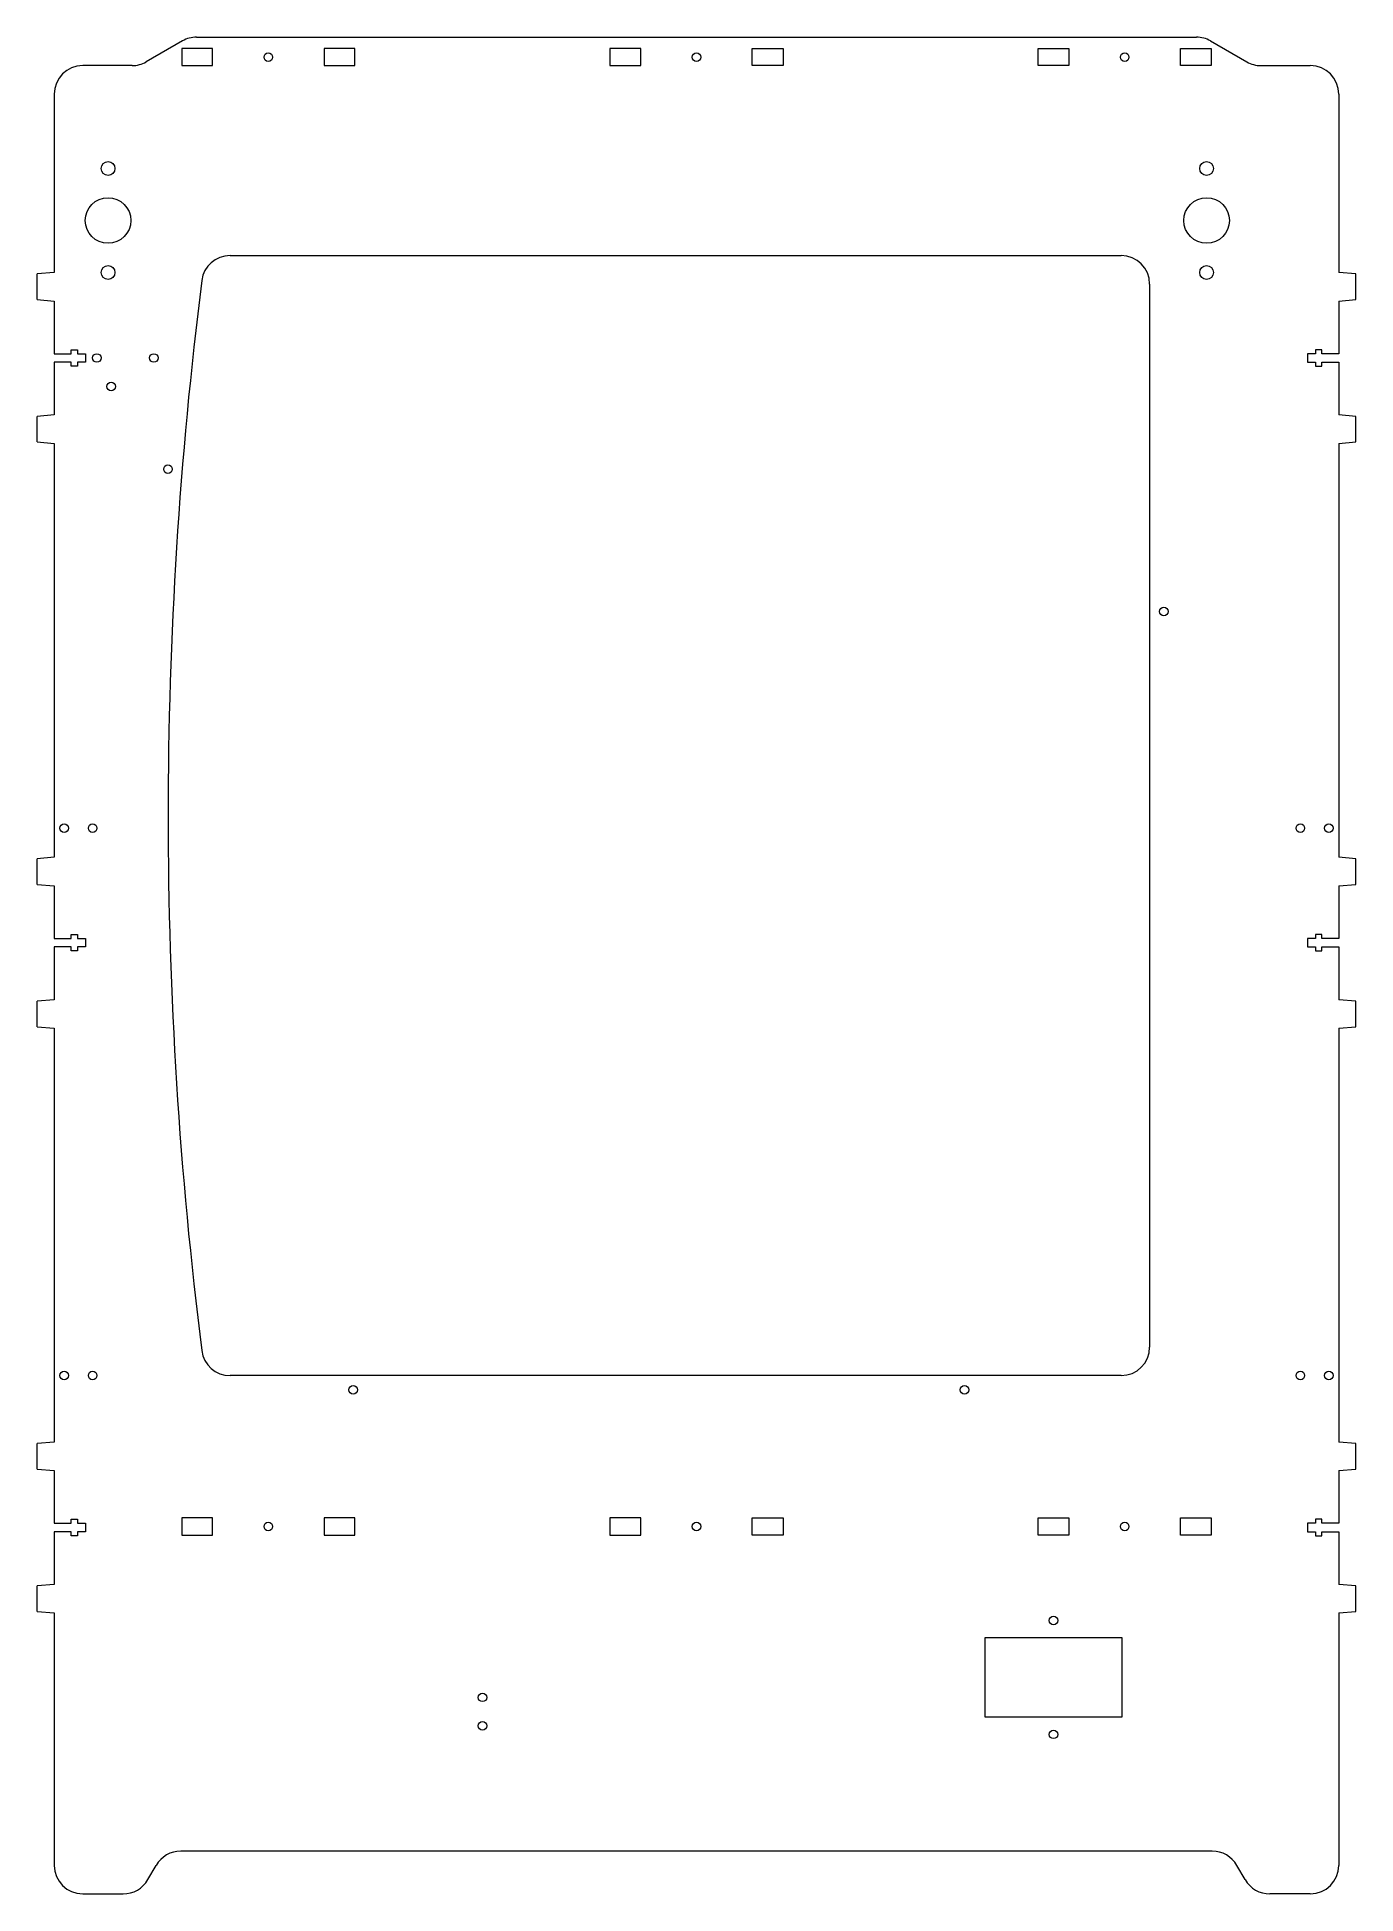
# Model space of a CAD drawing. Header units: millimetres. Extents: x -232 to 232, y 0 to 652.
import ezdxf

# ---------------------------------------------------------------- set-up
doc = ezdxf.new("R2010")
doc.units = ezdxf.units.MM

msp = doc.modelspace()

# ---------------------------------------------------------------- linework, layer by layer
at = {"color": 7, "linetype": 'Continuous', "lineweight": 15}
for p, q in [((-175.53, 652), (175.53, 652)), ((-180.53, 650.66), (-193.2, 643.34)), ((-180.75, 648), (-180.75, 642)), ((-169.95, 648), (-180.75, 648)), ((-169.95, 642), (-169.95, 648)), ((-119.95, 648), (-130.75, 648)), ((-130.75, 648), (-130.75, 642)), ((-119.95, 642), (-119.95, 648)), ((-19.6, 648), (-30.4, 648)), ((-30.4, 648), (-30.4, 642)), ((-19.6, 642), (-19.6, 648)), ((19.6, 642), (19.6, 648)), ((19.6, 648), (30.4, 648)), ((30.4, 648), (30.4, 642)), ((119.95, 642), (119.95, 648)), ((119.95, 648), (130.75, 648)), ((130.75, 648), (130.75, 642)), ((169.95, 642), (169.95, 648)), ((169.95, 648), (180.75, 648)), ((180.53, 650.66), (193.2, 643.34)), ((180.75, 648), (180.75, 642)), ((-198.2, 642), (-215.53, 642)), ((-180.75, 642), (-169.95, 642)), ((-130.75, 642), (-119.95, 642)), ((-30.4, 642), (-19.6, 642)), ((30.4, 642), (19.6, 642)), ((130.75, 642), (119.95, 642)), ((180.75, 642), (169.95, 642)), ((198.2, 642), (215.53, 642)), ((-225.53, 632), (-225.53, 569.33)), ((225.53, 632), (225.53, 569.33)), ((-163.79, 575.3), (149.12, 575.3)), ((-225.53, 569.33), (-231.53, 568.83)), ((-231.53, 559.83), (-231.53, 568.83)), ((231.53, 568.83), (225.53, 569.33)), ((231.53, 559.83), (231.53, 568.83)), ((159.12, 565.3), (159.12, 192)), ((-231.53, 559.83), (-225.53, 559.33)), ((-225.53, 559.33), (-225.53, 540.83)), ((225.53, 559.33), (231.53, 559.83)), ((225.53, 559.33), (225.53, 540.83)), ((-219.53, 540.83), (-219.53, 542.23)), ((-219.53, 542.23), (-217.32, 542.23)), ((-217.32, 542.23), (-217.32, 540.83)), ((217.32, 542.23), (217.32, 540.83)), ((219.53, 542.23), (217.32, 542.23)), ((219.53, 540.83), (219.53, 542.23)), ((-225.53, 540.83), (-219.53, 540.83)), ((-219.53, 537.83), (-225.53, 537.83)), ((-225.53, 537.83), (-225.53, 519.33)), ((-219.53, 536.43), (-219.53, 537.83)), ((-217.32, 536.43), (-219.53, 536.43)), ((-217.32, 540.83), (-214.53, 540.83)), ((-214.53, 537.83), (-217.32, 537.83)), ((-217.32, 537.83), (-217.32, 536.43)), ((-214.53, 540.83), (-214.53, 537.83)), ((214.53, 540.83), (214.53, 537.83)), ((217.32, 540.83), (214.53, 540.83)), ((214.53, 537.83), (217.32, 537.83)), ((217.32, 537.83), (217.32, 536.43)), ((217.32, 536.43), (219.53, 536.43)), ((225.53, 540.83), (219.53, 540.83)), ((219.53, 537.83), (225.53, 537.83)), ((219.53, 536.43), (219.53, 537.83)), ((225.53, 537.83), (225.53, 519.33)), ((-225.53, 519.33), (-231.53, 518.83)), ((-231.53, 509.83), (-231.53, 518.83)), ((231.53, 518.83), (225.53, 519.33)), ((231.53, 509.83), (231.53, 518.83)), ((-231.53, 509.83), (-225.53, 509.33)), ((-225.53, 509.33), (-225.53, 364)), ((225.53, 509.33), (231.53, 509.83)), ((225.53, 509.33), (225.53, 364)), ((-225.53, 364), (-231.53, 363.5)), ((-231.53, 354.5), (-231.53, 363.5)), ((231.53, 363.5), (225.53, 364)), ((231.53, 354.5), (231.53, 363.5)), ((-231.53, 354.5), (-225.53, 354)), ((-225.53, 354), (-225.53, 335.5)), ((225.53, 354), (231.53, 354.5)), ((225.53, 354), (225.53, 335.5)), ((-225.53, 335.5), (-219.53, 335.5)), ((-219.53, 335.5), (-219.53, 336.9)), ((-219.53, 336.9), (-217.32, 336.9)), ((-217.32, 336.9), (-217.32, 335.5)), ((-217.32, 335.5), (-214.53, 335.5)), ((-214.53, 335.5), (-214.53, 332.5)), ((214.53, 335.5), (214.53, 332.5)), ((217.32, 335.5), (214.53, 335.5)), ((217.32, 336.9), (217.32, 335.5)), ((219.53, 336.9), (217.32, 336.9)), ((219.53, 335.5), (219.53, 336.9)), ((225.53, 335.5), (219.53, 335.5)), ((-219.53, 332.5), (-225.53, 332.5)), ((-225.53, 332.5), (-225.53, 314)), ((-219.53, 331.1), (-219.53, 332.5)), ((-217.32, 331.1), (-219.53, 331.1)), ((-214.53, 332.5), (-217.32, 332.5)), ((-217.32, 332.5), (-217.32, 331.1)), ((214.53, 332.5), (217.32, 332.5)), ((217.32, 332.5), (217.32, 331.1)), ((217.32, 331.1), (219.53, 331.1)), ((219.53, 332.5), (225.53, 332.5)), ((219.53, 331.1), (219.53, 332.5)), ((225.53, 332.5), (225.53, 314)), ((-225.53, 314), (-231.53, 313.5)), ((-231.53, 304.5), (-231.53, 313.5)), ((231.53, 313.5), (225.53, 314)), ((231.53, 304.5), (231.53, 313.5)), ((-231.53, 304.5), (-225.53, 304)), ((-225.53, 304), (-225.53, 158.67)), ((225.53, 304), (231.53, 304.5)), ((225.53, 304), (225.53, 158.67)), ((149.12, 182), (-163.79, 182)), ((-225.53, 158.67), (-231.53, 158.17)), ((-231.53, 149.17), (-231.53, 158.17)), ((231.53, 158.17), (225.53, 158.67)), ((231.53, 149.17), (231.53, 158.17)), ((-231.53, 149.17), (-225.53, 148.67)), ((-225.53, 148.67), (-225.53, 130.17)), ((225.53, 148.67), (231.53, 149.17)), ((225.53, 148.67), (225.53, 130.17)), ((-219.53, 130.17), (-219.53, 131.57)), ((-219.53, 131.57), (-217.32, 131.57)), ((-217.32, 131.57), (-217.32, 130.17)), ((-169.95, 132), (-180.75, 132)), ((-180.75, 132), (-180.75, 126)), ((-169.95, 126), (-169.95, 132)), ((-119.95, 132), (-130.75, 132)), ((-130.75, 132), (-130.75, 126)), ((-119.95, 126), (-119.95, 132)), ((-19.6, 132), (-30.4, 132)), ((-30.4, 132), (-30.4, 126)), ((-19.6, 126), (-19.6, 132)), ((19.6, 126), (19.6, 132)), ((19.6, 132), (30.4, 132)), ((30.4, 132), (30.4, 126)), ((119.95, 126), (119.95, 132)), ((119.95, 132), (130.75, 132)), ((130.75, 132), (130.75, 126)), ((169.95, 126), (169.95, 132)), ((169.95, 132), (180.75, 132)), ((180.75, 132), (180.75, 126)), ((217.32, 131.57), (217.32, 130.17)), ((219.53, 131.57), (217.32, 131.57)), ((219.53, 130.17), (219.53, 131.57)), ((-225.53, 130.17), (-219.53, 130.17)), ((-219.53, 127.17), (-225.53, 127.17)), ((-225.53, 127.17), (-225.53, 108.67)), ((-219.53, 125.77), (-219.53, 127.17)), ((-217.32, 125.77), (-219.53, 125.77)), ((-217.32, 130.17), (-214.53, 130.17)), ((-214.53, 127.17), (-217.32, 127.17)), ((-217.32, 127.17), (-217.32, 125.77)), ((-214.53, 130.17), (-214.53, 127.17)), ((-180.75, 126), (-169.95, 126)), ((-130.75, 126), (-119.95, 126)), ((-30.4, 126), (-19.6, 126)), ((30.4, 126), (19.6, 126)), ((130.75, 126), (119.95, 126)), ((180.75, 126), (169.95, 126)), ((214.53, 130.17), (214.53, 127.17)), ((217.32, 130.17), (214.53, 130.17)), ((214.53, 127.17), (217.32, 127.17)), ((217.32, 127.17), (217.32, 125.77)), ((217.32, 125.77), (219.53, 125.77)), ((225.53, 130.17), (219.53, 130.17)), ((219.53, 127.17), (225.53, 127.17)), ((219.53, 125.77), (219.53, 127.17)), ((225.53, 127.17), (225.53, 108.67)), ((-225.53, 108.67), (-231.53, 108.17)), ((-231.53, 99.17), (-231.53, 108.17)), ((231.53, 108.17), (225.53, 108.67)), ((231.53, 99.17), (231.53, 108.17)), ((-231.53, 99.17), (-225.53, 98.67)), ((-225.53, 98.67), (-225.53, 10)), ((225.53, 98.67), (231.53, 99.17)), ((225.53, 98.67), (225.53, 10)), ((101.35, 62), (101.35, 90)), ((101.35, 90), (149.35, 90)), ((149.35, 90), (149.35, 62)), ((149.35, 62), (101.35, 62)), ((181.09, 15), (-181.09, 15)), ((-192.64, 5), (-189.75, 10)), ((192.64, 5), (189.75, 10)), ((-215.53, 0), (-201.3, 0)), ((215.53, 0), (201.3, 0))]:
    msp.add_line(p, q, dxfattribs=at)
for centre, radius in [((-150.35, 645), 1.5), ((0, 645), 1.5), ((150.35, 645), 1.5), ((-206.62, 605.85), 2.43), ((179.12, 605.85), 2.43), ((-206.62, 587.6), 8), ((179.12, 587.6), 8), ((-206.62, 569.35), 2.43), ((179.12, 569.35), 2.43), ((-210.53, 539.33), 1.5), ((-190.53, 539.33), 1.5), ((-205.53, 529.33), 1.5), ((-185.58, 500.3), 1.5), ((164.12, 450.3), 1.5), ((-222.03, 374.2), 1.5), ((-212.03, 374.2), 1.5), ((212.03, 374.2), 1.5), ((222.03, 374.2), 1.5), ((-222.03, 182), 1.5), ((-212.03, 182), 1.5), ((212.03, 182), 1.5), ((222.03, 182), 1.5), ((-120.53, 177), 1.5), ((94.12, 177), 1.5), ((-150.35, 129), 1.5), ((0, 129), 1.5), ((150.35, 129), 1.5), ((125.35, 96), 1.5), ((-75.17, 69), 1.5), ((-75.17, 59), 1.5), ((125.35, 56), 1.5)]:
    msp.add_circle(centre, radius, dxfattribs=at)
for centre, radius, start, end in [((-175.53, 642), 10, 90, 120), ((175.53, 642), 10, 60, 90), ((-215.53, 632), 10, 90, 180), ((-198.2, 652), 10, 270, 300), ((198.2, 652), 10, 240, 270), ((215.53, 632), 10, 0, 90), ((-163.79, 565.3), 10, 90, 172.80374), ((149.12, 565.3), 10, 0, 90), ((1314.47, 378.65), 1500, 172.80374, 187.19626), ((-163.79, 192), 10, 187.19626, 270), ((149.12, 192), 10, 270, 0), ((-181.09, 5), 10, 90, 150), ((181.09, 5), 10, 30, 90), ((-215.53, 10), 10, 180, 270), ((215.53, 10), 10, 270, 0), ((-201.3, 10), 10, 270, 330), ((201.3, 10), 10, 210, 270)]:
    msp.add_arc(centre, radius, start, end, dxfattribs=at)

doc.saveas('drawing.dxf')
